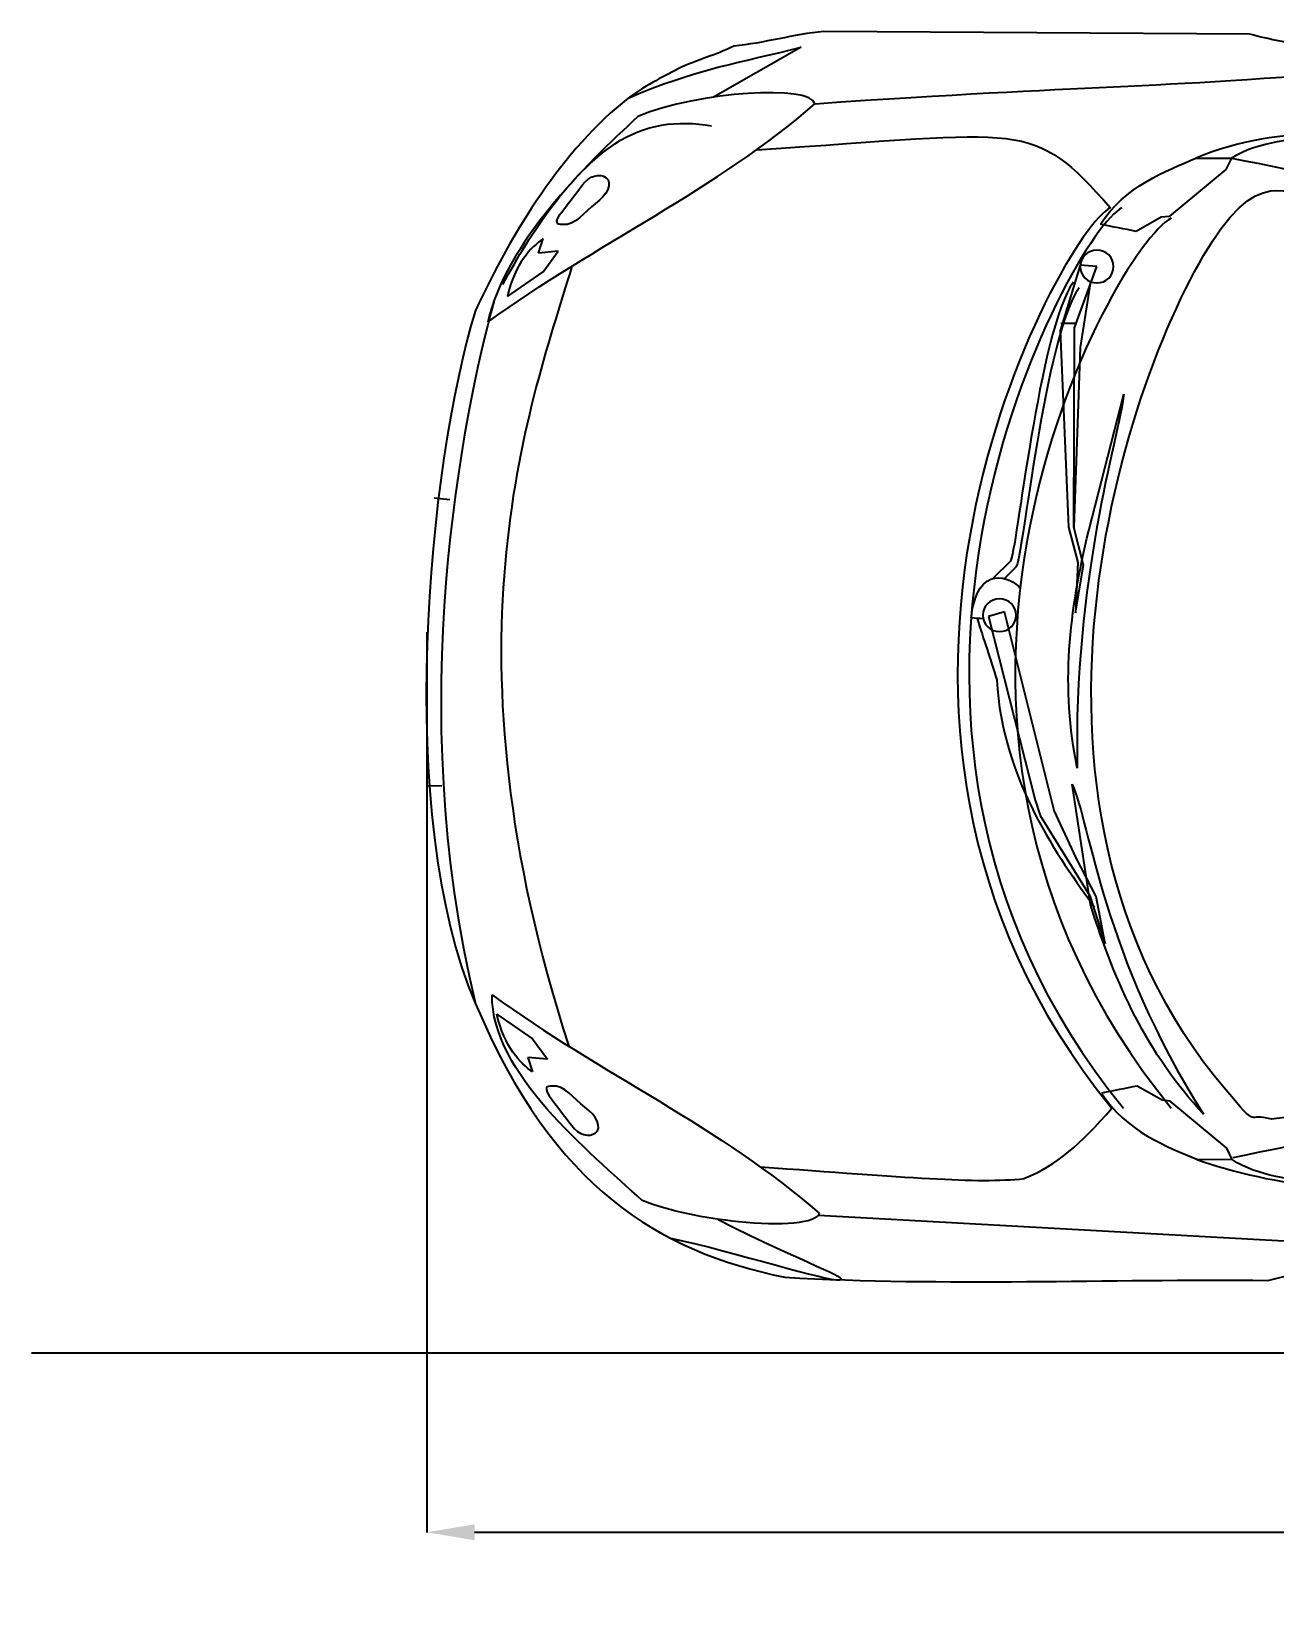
# Model space of a CAD drawing. Header units: millimetres. Extents: x 9317 to 18007, y 815 to 5389.
# Drawn here: x 9317 to 11006, y 815 to 2953 of the extents above; entities that cross this region are included whole.
import ezdxf

# ---------------------------------------------------------------- set-up
doc = ezdxf.new("R2010")
doc.units = ezdxf.units.MM
doc.header["$MEASUREMENT"] = 0
doc.layers.add('Layer 1', color=7, linetype='Continuous')
doc.styles.get("Standard").update_dxf_attribs({"font": 'arial.ttf'})
doc.dimstyles.get("Standard").update_dxf_attribs({"dimtxt": 65, "dimasz": 65, "dimexe": 0.18, "dimexo": 0.0625, "dimgap": 20, "dimtad": 0, "dimdec": 1, "dimzin": 0, "dimdsep": 46, "dimtxsty": 'Standard', "dimcen": 0.09, "dimadec": 0, "dimazin": 0, "dimtfac": 1, "dimtdec": 1, "dimtofl": 0, "dimtmove": 0, "dimatfit": 3, "dimfxl": 0, "dimtolj": 1, "dimtzin": 0, "dimarcsym": 0})

# ---------------------------------------------------------------- blocks, each defined once
blk = doc.blocks.new('*D32')
at = {"color": 0, "lineweight": -2, "transparency": 16777216}
for p, q in [((9854.3, 2136.1), (9854.3, 911.9)), ((13852, 2136.1), (13852, 911.9)), ((9919.3, 912.1), (11648.7, 912.1)), ((13787, 912.1), (12057.6, 912.1))]:
    blk.add_line(p, q, dxfattribs=at)
at = {"color": 0, "transparency": 16777216}
for points in [[(9919.3, 922.9), (9919.3, 901.3), (9854.3, 912.1)], [(13787, 922.9), (13787, 901.3), (13852, 912.1)]]:
    blk.add_solid(points, dxfattribs=at)
at = {"layer": 'Defpoints', "color": 0, "transparency": 16777216}
for p in [(9854.3, 2136.2), (13852, 2136.2), (9854.3, 912.1)]:
    blk.add_point(p, dxfattribs=at)
at = {"color": 0, "transparency": 16777216, "insert": (11853.1, 912.1), "char_height": 65, "attachment_point": 5}
blk.add_mtext('\\A1;3995 mm', dxfattribs=at)

msp = doc.modelspace()

# ---------------------------------------------------------------- linework, layer by layer
at = {"color": 5}
msp.add_line((9316.64, 1156.18), (18006.54, 1156.18), dxfattribs=at)
at = {"layer": 'Layer 1'}
for p, q in [((10742.92, 2635.24), (10715.99, 2546.19)), ((10742.92, 2635.24), (10715.99, 2546.19)), ((10735.28, 2550.21), (10765.77, 2633.62)), ((10735.28, 2550.21), (10765.77, 2633.62)), ((10765.77, 2633.62), (10742.92, 2635.24)), ((10756.13, 2607.21), (10743.05, 2523.23)), ((10756.13, 2607.21), (10743.05, 2523.23)), ((10715.99, 2546.19), (10727.21, 2279.26)), ((10715.99, 2546.19), (10727.21, 2279.26)), ((10716.72, 2556.54), (10735.99, 2556.52)), ((10734.63, 2279.31), (10735.28, 2550.21)), ((10734.63, 2279.31), (10735.28, 2550.21)), ((10743.05, 2523.23), (10734.63, 2279.31)), ((10743.05, 2523.23), (10734.63, 2279.31)), ((9864.27, 2318.95), (9885.86, 2316.65)), ((10727.21, 2279.26), (10739.86, 2230.83)), ((10727.21, 2279.26), (10739.86, 2230.83)), ((10747.76, 2227.25), (10734.63, 2279.31)), ((10747.76, 2227.25), (10734.63, 2279.31)), ((10739.86, 2230.83), (10736.57, 2162.51)), ((10739.86, 2230.83), (10736.57, 2162.51)), ((10736.57, 2162.51), (10747.76, 2227.25)), ((10736.57, 2162.51), (10747.76, 2227.25)), ((10640.29, 2164.11), (10618.31, 2157.68)), ((10707.83, 1893.6), (10640.29, 2164.11)), ((10707.83, 1893.6), (10640.29, 2164.11)), ((10618.31, 2157.68), (10682, 1907.85)), ((10618.31, 2157.68), (10682, 1907.85)), ((9855.35, 1927.25), (9874.83, 1927.87)), ((10682, 1907.85), (10688.85, 1886.85)), ((10682, 1907.85), (10688.85, 1886.85)), ((10688.85, 1886.85), (10756.33, 1777.58)), ((10688.85, 1886.85), (10756.33, 1777.58)), ((10737.82, 1829.33), (10707.83, 1893.6)), ((10737.82, 1829.33), (10707.83, 1893.6)), ((10764.99, 1776.96), (10737.82, 1829.33)), ((10764.99, 1776.96), (10737.82, 1829.33)), ((10756.33, 1777.58), (10777.04, 1712.37)), ((10756.33, 1777.58), (10777.04, 1712.37)), ((10777.04, 1712.37), (10764.99, 1776.96)), ((10777.04, 1712.37), (10764.99, 1776.96)), ((10387.25, 1343.6), (11028.05, 1308.07))]:
    msp.add_line(p, q, dxfattribs=at)
for points in [[(10394.31, 2953.29), (10353.47, 2949.24), (10312.66, 2937.31), (10271.81, 2933.24)], [(10394.31, 2953.29), (10353.47, 2949.24), (10312.66, 2937.31), (10271.81, 2933.24)], [(10394.31, 2953.29), (10353.47, 2949.24), (10312.66, 2937.31), (10271.81, 2933.24)], [(10973.98, 2949.55), (10973.98, 2949.55), (10394.31, 2953.29), (10394.31, 2953.29)], [(10973.98, 2949.55), (10973.98, 2949.55), (10394.31, 2953.29), (10394.31, 2953.29)], [(10973.98, 2949.55), (10973.98, 2949.55), (10394.31, 2953.29), (10394.31, 2953.29)], [(10128.37, 2862.51), (10218.06, 2901.96), (10285.49, 2911.85), (10363.67, 2931.88)], [(10271.81, 2933.24), (10246.63, 2920.32), (10221.48, 2915.19), (10196.3, 2902.28)], [(10271.81, 2933.24), (10246.63, 2920.32), (10221.48, 2915.19), (10196.3, 2902.28)], [(10271.81, 2933.24), (10246.63, 2920.32), (10221.48, 2915.19), (10196.3, 2902.28)], [(10363.67, 2931.88), (10363.67, 2931.88), (10244.52, 2863.89), (10244.52, 2863.89)], [(11094.15, 2928.32), (11050.2, 2931.82), (11001.43, 2942.07), (10973.98, 2949.55)], [(11094.15, 2928.32), (11050.2, 2931.82), (11001.43, 2942.07), (10973.98, 2949.55)], [(11094.15, 2928.32), (11050.2, 2931.82), (11001.43, 2942.07), (10973.98, 2949.55)], [(10196.3, 2902.28), (10174.21, 2890.93), (10147.72, 2877.54), (10128.37, 2862.51)], [(10196.3, 2902.28), (10174.21, 2890.93), (10147.72, 2877.54), (10128.37, 2862.51)], [(10196.3, 2902.28), (10174.21, 2890.93), (10147.72, 2877.54), (10128.37, 2862.51)], [(10382.39, 2855), (10769.51, 2881.7), (10819.84, 2873.73), (11156.64, 2902.3)], [(10382.38, 2855), (10376.58, 2880.86), (10224.85, 2872.03), (10141.52, 2837.64)], [(10128.37, 2862.51), (10039.81, 2793.66), (9970, 2679.98), (9920.43, 2573.67)], [(10128.37, 2862.51), (10039.81, 2793.66), (9970, 2679.98), (9920.43, 2573.67)], [(10128.37, 2862.51), (10039.81, 2793.66), (9970, 2679.98), (9920.43, 2573.67)], [(9937.4, 2558.03), (10083.69, 2664.16), (10249.35, 2738.65), (10382.38, 2855)], [(10141.52, 2837.64), (10069.39, 2771), (9961.06, 2664.19), (9937.4, 2558.03)], [(10110.2, 2800.41), (10150.65, 2827.26), (10194.92, 2832.99), (10241.8, 2824.94)], [(10302.85, 2792.31), (10673.24, 2816.07), (10676.14, 2835.55), (10784.16, 2713.47)], [(11077.1, 2815.55), (11018.77, 2812.65), (10959.36, 2806.16), (10900.48, 2780.77)], [(10948.72, 2781.04), (10987.15, 2806.27), (11034.3, 2804.05), (11077.1, 2815.55)], [(9957.66, 2609.15), (9996.96, 2681.47), (10049.2, 2759.96), (10110.2, 2800.41)], [(10770.87, 2691.01), (10802.06, 2741.63), (10861.1, 2764.41), (10900.48, 2780.83)], [(10900.48, 2780.83), (10900.48, 2780.83), (10948.72, 2781.06), (10948.72, 2781.06)], [(10934.4, 2684.82), (11002.75, 2780.25), (11052.24, 2712.27), (11052.37, 2729.92)], [(10948.72, 2781.06), (10948.72, 2781.06), (10941.32, 2765.53), (10941.32, 2765.53)], [(10948.72, 2781.06), (11144.5, 2743.28), (11274.53, 2708.4), (11361.63, 2698.41)], [(10065.94, 2744.51), (10075.82, 2757.69), (10089.36, 2760.51), (10098.25, 2754.39)], [(10941.32, 2765.53), (10941.32, 2765.53), (10864.19, 2701.73), (10864.19, 2701.73)], [(10035.42, 2704.11), (10045.59, 2717.58), (10055.76, 2731.04), (10065.94, 2744.51)], [(10098.25, 2754.39), (10107.56, 2748.01), (10099.45, 2730.15), (10083.9, 2719.38)], [(10083.9, 2719.38), (10069.57, 2707.9), (10054.45, 2688.74), (10039.92, 2690.65)], [(10039.92, 2690.65), (10035.89, 2691.17), (10025.69, 2688.84), (10035.42, 2704.11)], [(10784.16, 2713.47), (10717.45, 2680.82), (10350.75, 2021.53), (10786.19, 1488.79)], [(10799.84, 2713.5), (10733.14, 2680.84), (10366.44, 2021.56), (10801.85, 1488.82)], [(10867.01, 2699.51), (10788.07, 2656.63), (10431.59, 2021.87), (10867.01, 1489.13)], [(10853.31, 2700.58), (10853.31, 2700.58), (10819.34, 2681.26), (10819.34, 2681.26)], [(10864.19, 2701.73), (10864.19, 2701.73), (10853.31, 2700.58), (10853.31, 2700.58)], [(10941.07, 1513.71), (10603.04, 1912.16), (10814.36, 2517.11), (10934.4, 2684.82)], [(10819.34, 2681.26), (10803.03, 2684.66), (10787.21, 2687.61), (10770.87, 2691.01)], [(10012.78, 2671.51), (9995.91, 2659.72), (9974.47, 2638.04), (9963.94, 2592.68)], [(10006.43, 2651.77), (10006.43, 2651.77), (10012.78, 2671.51), (10012.78, 2671.51)], [(10033.15, 2654.3), (10033.15, 2654.3), (10006.43, 2651.77), (10006.43, 2651.77)], [(10012.78, 2626.27), (10012.78, 2626.27), (10033.15, 2654.3), (10033.15, 2654.3)], [(10051.74, 2633.91), (9989.06, 2429.39), (9873.31, 2112.57), (10047.42, 1573.27)], [(9963.94, 2592.68), (9963.94, 2592.68), (10012.78, 2626.27), (10012.78, 2626.27)], [(10733.75, 2612.5), (10687.18, 2548.38), (10656.53, 2240.9), (10647.85, 2232.38)], [(10741.59, 2604.65), (10695.02, 2540.54), (10664.38, 2233.06), (10655.7, 2224.53)], [(9920.43, 2573.67), (9855.8, 2361.38), (9809.86, 1887.84), (9920.74, 1630.67)], [(9920.43, 2573.67), (9855.8, 2361.38), (9809.86, 1887.84), (9920.74, 1630.67)], [(9920.43, 2573.67), (9855.8, 2361.38), (9809.86, 1887.84), (9920.74, 1630.67)], [(9945.43, 2585.64), (9904.56, 2433.86), (9821.2, 2037.17), (9920.77, 1630.69)], [(10802.46, 2459.96), (10795.08, 2399.53), (10733.38, 2207.75), (10739.1, 1951.33)], [(10802.46, 2459.96), (10795.08, 2399.53), (10733.38, 2207.75), (10739.1, 1951.33)], [(10754.66, 2274.63), (10754.66, 2274.63), (10802.46, 2459.96), (10802.46, 2459.96)], [(10754.66, 2274.63), (10754.66, 2274.63), (10802.46, 2459.96), (10802.46, 2459.96)], [(10739.1, 1951.33), (10716.2, 2061.67), (10727.91, 2163.58), (10754.66, 2274.63)], [(10739.1, 1951.33), (10716.2, 2061.67), (10727.91, 2163.58), (10754.66, 2274.63)], [(10594.83, 2155.64), (10602.98, 2231.62), (10649.89, 2210.49), (10661.53, 2196.24)], [(10647.85, 2232.38), (10647.85, 2232.38), (10624.27, 2209.18), (10624.27, 2209.18)], [(10655.7, 2224.53), (10655.7, 2224.53), (10640.04, 2209.13), (10640.04, 2209.13)], [(10611.17, 2154.46), (10605.7, 2154.88), (10600.26, 2155.24), (10594.83, 2155.64)], [(10603.01, 2155.04), (10611.67, 2126.06), (10620.97, 2100.34), (10629.65, 2071.37)], [(10629.65, 2071.37), (10637.13, 1934.1), (10715.1, 1828.18), (10762.58, 1762.13)], [(10756.99, 1765.77), (10756.99, 1765.77), (10732.28, 1929.57), (10732.28, 1929.57)], [(10732.28, 1929.57), (10757.15, 1874.01), (10773.28, 1697.5), (10910.63, 1480.87)], [(10756.99, 1765.77), (10756.99, 1765.77), (10732.28, 1929.57), (10732.28, 1929.57)], [(10732.28, 1929.57), (10757.15, 1874.01), (10773.28, 1697.5), (10910.63, 1480.87)], [(10910.63, 1480.87), (10834.02, 1563.55), (10791.4, 1656.86), (10756.99, 1765.77)], [(10910.63, 1480.87), (10834.02, 1563.55), (10791.4, 1656.86), (10756.99, 1765.77)], [(9920.74, 1630.67), (10027.24, 1378.59), (10170.44, 1294.58), (10341.21, 1258.86)], [(9920.74, 1630.67), (10027.24, 1378.59), (10170.44, 1294.58), (10341.21, 1258.86)], [(9920.74, 1630.67), (10027.24, 1378.59), (10170.44, 1294.58), (10341.21, 1258.86)], [(10147.33, 1363.29), (10075.22, 1429.94), (9941.84, 1536.43), (9943.2, 1642.9)], [(9943.2, 1642.9), (10089.49, 1536.75), (10255.16, 1462.28), (10388.19, 1345.93)], [(9949.53, 1616.96), (9949.53, 1616.96), (9998.37, 1583.37), (9998.37, 1583.37)], [(9998.37, 1538.13), (9981.48, 1549.92), (9960.07, 1571.6), (9949.53, 1616.96)], [(9998.37, 1583.37), (9998.37, 1583.37), (10018.74, 1555.34), (10018.74, 1555.34)], [(10018.74, 1555.34), (10018.74, 1555.34), (9991.99, 1557.87), (9991.99, 1557.87)], [(9991.99, 1557.87), (9991.99, 1557.87), (9998.37, 1538.13), (9998.37, 1538.13)], [(11503.89, 1539.81), (11466.5, 1512.59), (11135.14, 1460.9), (10950.76, 1421.44)], [(11436.65, 1555.13), (11323.98, 1520.93), (11113.22, 1487.36), (11003.4, 1473.89)], [(10025.48, 1518.99), (10021.46, 1518.47), (10011.29, 1520.8), (10021.02, 1505.53)], [(10069.49, 1490.26), (10055.13, 1501.74), (10040.05, 1520.9), (10025.48, 1518.99)], [(10820.62, 1518.97), (10804.31, 1515.57), (10788.49, 1512.61), (10772.15, 1509.22)], [(10854.59, 1499.65), (10854.59, 1499.65), (10820.62, 1518.97), (10820.62, 1518.97)], [(10021.02, 1505.53), (10031.18, 1492.06), (10041.33, 1478.6), (10051.53, 1465.13)], [(10772.15, 1509.22), (10803.37, 1458.6), (10862.38, 1435.8), (10901.76, 1419.4)], [(10865.49, 1498.49), (10865.49, 1498.49), (10854.59, 1499.65), (10854.59, 1499.65)], [(10942.6, 1434.7), (10942.6, 1434.7), (10865.49, 1498.49), (10865.49, 1498.49)], [(11003.4, 1473.89), (10968.02, 1484.22), (10988.31, 1458.05), (10941.07, 1513.71)], [(10083.84, 1455.25), (10093.13, 1461.63), (10085.05, 1479.49), (10069.49, 1490.26)], [(10666.55, 1393.12), (10712.41, 1411.84), (10742.66, 1439.48), (10786.19, 1488.82)], [(10051.53, 1465.13), (10061.41, 1451.95), (10074.93, 1449.13), (10083.84, 1455.25)], [(10950, 1419.17), (10950, 1419.17), (10942.6, 1434.7), (10942.6, 1434.7)], [(10901.76, 1419.4), (10901.76, 1419.4), (10950, 1419.17), (10950, 1419.17)], [(10901.76, 1419.3), (10949.5, 1401.83), (11017.9, 1386.38), (11071.79, 1382.74)], [(11071.79, 1382.74), (11031.18, 1394.8), (10985.64, 1394.41), (10950, 1419.04)], [(10307.82, 1409.2), (10508.59, 1394.82), (10602.2, 1386.19), (10666.55, 1393.12)], [(10278.11, 1334.48), (10233.53, 1339), (10184.06, 1348.91), (10147.33, 1363.29)], [(10416.01, 1255.44), (10430.05, 1256.74), (10372.79, 1275.99), (10250.74, 1336.88)], [(10388.19, 1345.93), (10385.26, 1331.84), (10335.82, 1328.65), (10278.11, 1334.48)], [(10184.15, 1312.78), (10277.7, 1292.17), (10397.48, 1253.66), (10416.01, 1255.44)], [(10998.45, 1254.76), (10998.45, 1254.76), (11083.85, 1275.73), (11083.85, 1275.73)], [(10998.45, 1254.76), (10998.45, 1254.76), (11083.85, 1275.73), (11083.85, 1275.73)], [(10998.45, 1254.76), (10998.45, 1254.76), (11083.85, 1275.73), (11083.85, 1275.73)], [(10341.21, 1258.86), (10560.29, 1246.73), (10779.4, 1256.93), (10998.45, 1254.76)], [(10341.21, 1258.86), (10560.29, 1246.73), (10779.4, 1256.93), (10998.45, 1254.76)], [(10341.21, 1258.86), (10560.29, 1246.73), (10779.4, 1256.93), (10998.45, 1254.76)]]:
    msp.add_open_spline(points, degree=3, dxfattribs=at)
for points in [[(10765.77, 2655.98), (10778.3, 2655.98), (10788.47, 2645.96), (10788.47, 2633.62), (10788.47, 2621.25), (10778.3, 2611.21), (10765.77, 2611.21), (10753.25, 2611.21), (10743.1, 2621.25), (10743.1, 2633.62), (10743.1, 2645.96), (10753.25, 2655.98), (10765.77, 2655.98)], [(10765.77, 2655.98), (10778.3, 2655.98), (10788.47, 2645.96), (10788.47, 2633.62), (10788.47, 2621.25), (10778.3, 2611.21), (10765.77, 2611.21), (10753.25, 2611.21), (10743.1, 2621.25), (10743.1, 2633.62), (10743.1, 2645.96), (10753.25, 2655.98), (10765.77, 2655.98)], [(10633.32, 2181.78), (10645.84, 2181.78), (10655.99, 2171.77), (10655.99, 2159.43), (10655.99, 2147.06), (10645.84, 2137.02), (10633.32, 2137.02), (10620.79, 2137.02), (10610.62, 2147.06), (10610.62, 2159.43), (10610.62, 2171.77), (10620.79, 2181.78), (10633.32, 2181.78)], [(10633.32, 2181.78), (10645.84, 2181.78), (10655.99, 2171.77), (10655.99, 2159.43), (10655.99, 2147.06), (10645.84, 2137.02), (10633.32, 2137.02), (10620.79, 2137.02), (10610.62, 2147.06), (10610.62, 2159.43), (10610.62, 2171.77), (10620.79, 2181.78), (10633.32, 2181.78)]]:
    msp.add_open_spline(points, degree=3, knots=[0, 0, 0, 0, 1, 1, 1, 2, 2, 2, 3, 3, 3, 4, 4, 4, 4], dxfattribs=at)

# ---------------------------------------------------------------- dimensions: what is measured, and where the dimension line sits
dim = msp.add_linear_dim(base=(9854.27, 912.11), p1=(13851.99, 2136.16), p2=(9854.27, 2136.16), text='3995 mm', dimstyle='Standard')
dim.commit()
dim.dimension.update_dxf_attribs({"geometry": '*D32', "text_midpoint": (11853.13, 912.11)})

doc.saveas('drawing.dxf')
